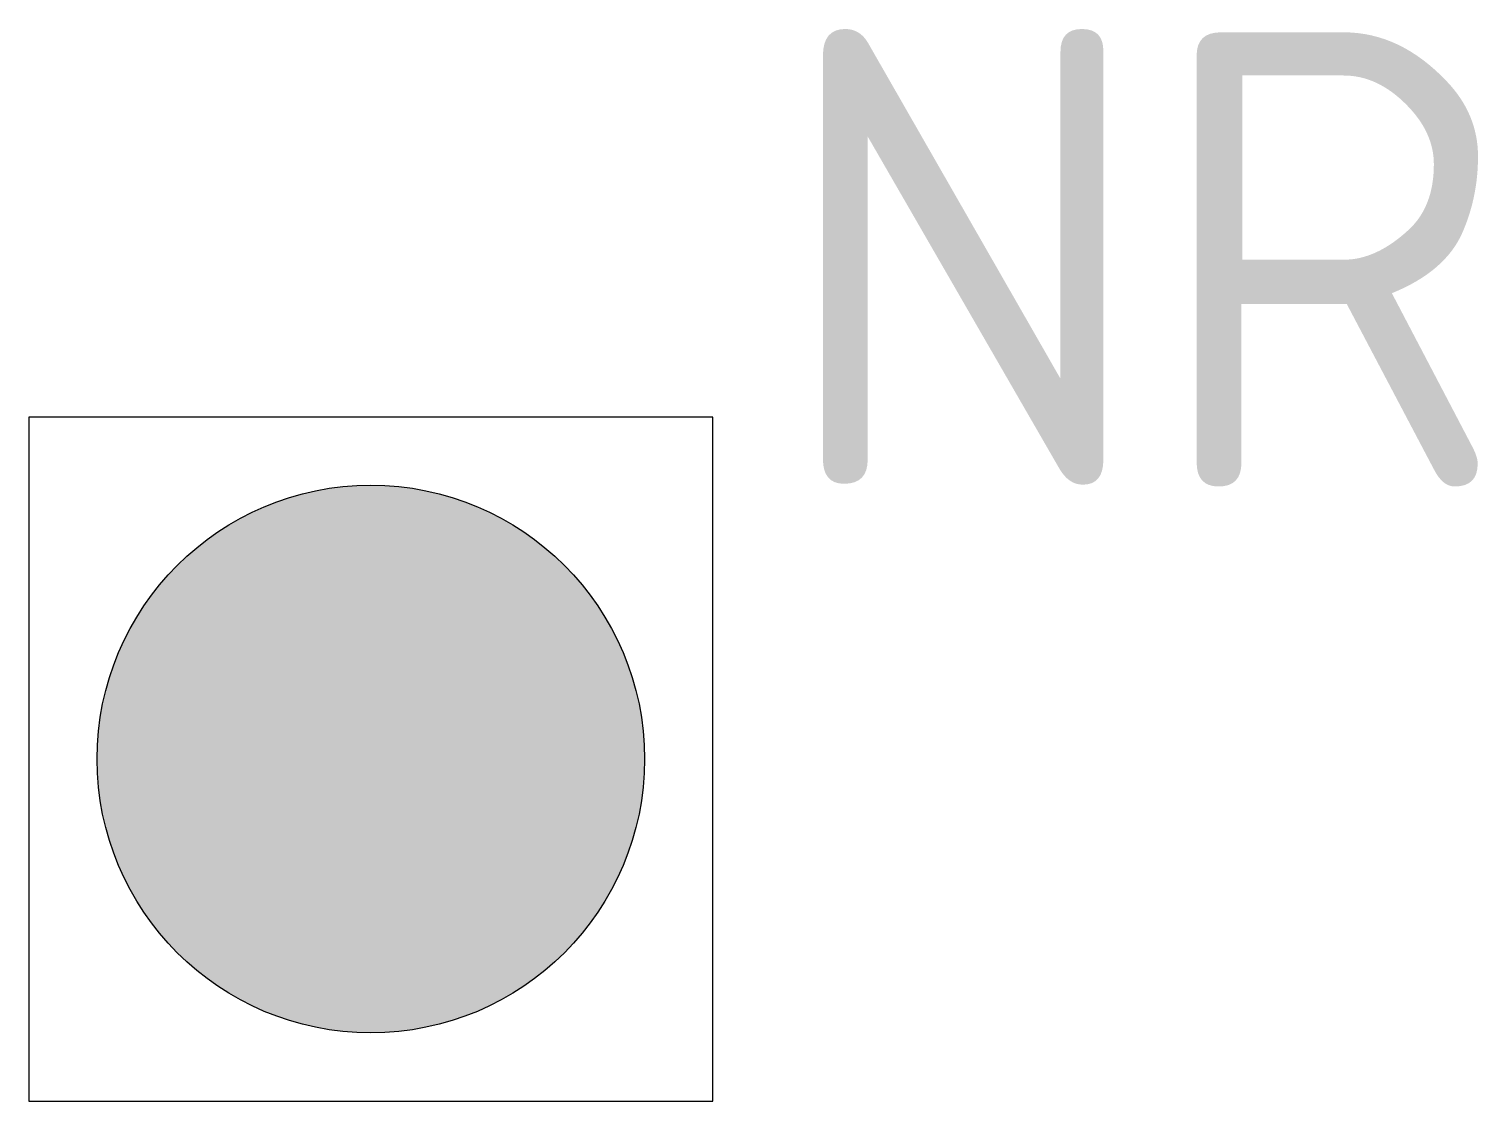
# Model space of a CAD drawing. Extents: x -1.88 to 6.07, y -1.88 to 4.
import ezdxf

# ---------------------------------------------------------------- set-up
doc = ezdxf.new("R2010")
doc.units = 0
doc.header["$LTSCALE"] = 0.2
doc.styles.add('NLCS-ISO', font='NLCS-ISO.ttf')

msp = doc.modelspace()

# ---------------------------------------------------------------- hatches: boundary and pattern name
h = msp.add_hatch(color=256)
edge = h.paths.add_edge_path()
edge.add_arc((0, 0), 1.5015, 0, 360)

# ---------------------------------------------------------------- linework, layer by layer
at = {"flags": 128}
msp.add_lwpolyline([(-1.875, 1.875), (-1.875, -1.875), (1.875, -1.875), (1.875, 1.875)], close=True, dxfattribs=at)
at = {"color": 0, "linetype": 'Continuous'}
msp.add_circle((0, 0), 1.5015, dxfattribs=at)

# ---------------------------------------------------------------- texts
at = {"style": 'NLCS-ISO'}
msp.add_attdef('NR', (2.224, 1.4943), '', height=2.5, dxfattribs=at)

doc.saveas('drawing.dxf')
